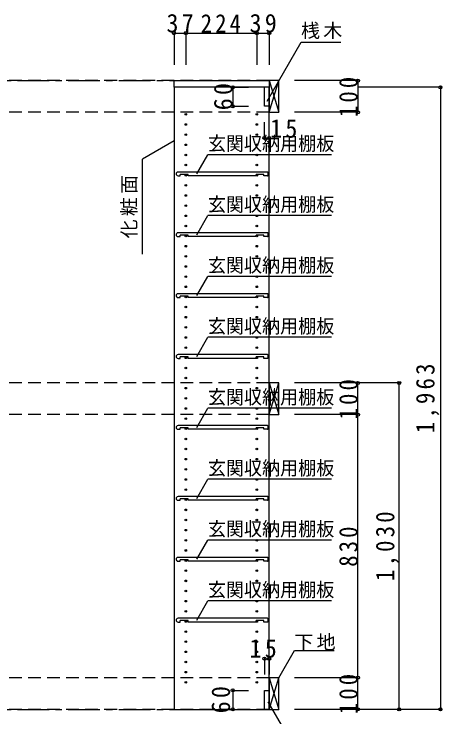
# Model space of a CAD drawing. Units: millimetres, scale not verified. Extents: x -3922 to 3878, y -2932 to 2722.
# Drawn here: x 1059 to 2408, y -1735 to 483 of the extents above; entities that cross this region are included whole.
import ezdxf
from ezdxf.enums import TextEntityAlignment as Align

# ---------------------------------------------------------------- set-up
doc = ezdxf.new("R2010")
doc.units = ezdxf.units.MM
doc.header["$LTSCALE"] = 20
doc.header["$PDMODE"] = 32
doc.header["$PDSIZE"] = 10
doc.linetypes.add('CHAIN1', pattern=[8, 5, -1, 1, -1])
doc.linetypes.add('DASHED2', pattern=[3, 2, -1])
for name, color, linetype in [('0-2_本体', 2, 'Continuous'), ('0-4_可動棚', 2, 'Continuous'), ('0-5', 4, 'Continuous'), ('0-7_桟木・巾木', 2, 'Continuous'), ('0-8_引き出し', 3, 'Continuous'), ('0-A_文字', 7, 'Continuous'), ('0-B_寸法', 7, 'Continuous')]:
    doc.layers.add(name, color=color, linetype=linetype)
doc.styles.add('ＭＳ ゴシック', font='')
doc.styles.get('ＭＳ ゴシック').set_extended_font_data('MS Gothic')

msp = doc.modelspace()

# ---------------------------------------------------------------- linework, layer by layer
at = {"layer": '0-2_本体'}
for p, q in [((1563.33, 272.73), (1863.33, 272.73)), ((1863.33, 272.73), (1863.33, 251.73))]:
    msp.add_line(p, q, dxfattribs=at)
msp.add_lwpolyline([(1863.33, 251.73), (1563.33, 251.73), (1563.33, 272.73)], dxfattribs=at)
at = {"layer": '0-4_可動棚'}
for p, q in [((1858.33, -15.57), (1575.83, -15.57)), ((1859.83, -26.07), (1859.83, -17.07)), ((1575.83, -27.57), (1582.83, -27.57)), ((1582.83, -27.57), (1582.83, -23.27)), ((1607.83, -23.27), (1582.83, -23.27)), ((1607.83, -27.57), (1607.83, -23.27)), ((1821.83, -27.57), (1607.83, -27.57)), ((1821.83, -27.57), (1821.83, -23.27)), ((1858.33, -27.57), (1846.83, -27.57)), ((1858.33, -207.57), (1575.83, -207.57)), ((1575.83, -219.57), (1582.83, -219.57)), ((1582.83, -219.57), (1582.83, -215.27)), ((1607.83, -215.27), (1582.83, -215.27)), ((1607.83, -219.57), (1607.83, -215.27)), ((1821.83, -219.57), (1607.83, -219.57)), ((1821.83, -219.57), (1821.83, -215.27)), ((1858.33, -219.57), (1846.83, -219.57)), ((1859.83, -218.07), (1859.83, -209.07)), ((1858.33, -399.57), (1575.83, -399.57)), ((1575.83, -411.57), (1582.83, -411.57)), ((1582.83, -411.57), (1582.83, -407.27)), ((1607.83, -407.27), (1582.83, -407.27)), ((1607.83, -411.57), (1607.83, -407.27)), ((1821.83, -411.57), (1607.83, -411.57)), ((1821.83, -411.57), (1821.83, -407.27)), ((1858.33, -411.57), (1846.83, -411.57)), ((1859.83, -410.07), (1859.83, -401.07)), ((1858.33, -591.57), (1575.83, -591.57)), ((1859.83, -602.07), (1859.83, -593.07)), ((1575.83, -603.57), (1582.83, -603.57)), ((1582.83, -603.57), (1582.83, -599.27)), ((1607.83, -599.27), (1582.83, -599.27)), ((1607.83, -603.57), (1607.83, -599.27)), ((1821.83, -603.57), (1607.83, -603.57)), ((1821.83, -603.57), (1821.83, -599.27)), ((1858.33, -603.57), (1846.83, -603.57)), ((1858.33, -815.57), (1575.83, -815.57)), ((1859.83, -826.07), (1859.83, -817.07)), ((1575.83, -827.57), (1582.83, -827.57)), ((1582.83, -827.57), (1582.83, -823.27)), ((1607.83, -823.27), (1582.83, -823.27)), ((1607.83, -827.57), (1607.83, -823.27)), ((1821.83, -827.57), (1607.83, -827.57)), ((1821.83, -827.57), (1821.83, -823.27)), ((1858.33, -827.57), (1846.83, -827.57)), ((1858.33, -1039.57), (1575.83, -1039.57)), ((1859.83, -1050.07), (1859.83, -1041.07)), ((1575.83, -1051.57), (1582.83, -1051.57)), ((1582.83, -1051.57), (1582.83, -1047.27)), ((1607.83, -1047.27), (1582.83, -1047.27)), ((1607.83, -1051.57), (1607.83, -1047.27)), ((1821.83, -1051.57), (1607.83, -1051.57)), ((1821.83, -1051.57), (1821.83, -1047.27)), ((1858.33, -1051.57), (1846.83, -1051.57)), ((1858.33, -1231.57), (1575.83, -1231.57)), ((1582.83, -1243.57), (1582.83, -1239.27)), ((1607.83, -1239.27), (1582.83, -1239.27)), ((1607.83, -1243.57), (1607.83, -1239.27)), ((1821.83, -1243.57), (1821.83, -1239.27)), ((1859.83, -1242.07), (1859.83, -1233.07)), ((1575.83, -1243.57), (1582.83, -1243.57)), ((1821.83, -1243.57), (1607.83, -1243.57)), ((1858.33, -1243.57), (1846.83, -1243.57)), ((1858.33, -1423.57), (1575.83, -1423.57)), ((1575.83, -1435.57), (1582.83, -1435.57)), ((1582.83, -1435.57), (1582.83, -1431.27)), ((1607.83, -1431.27), (1582.83, -1431.27)), ((1607.83, -1435.57), (1607.83, -1431.27)), ((1821.83, -1435.57), (1607.83, -1435.57)), ((1821.83, -1435.57), (1821.83, -1431.27)), ((1858.33, -1435.57), (1846.83, -1435.57)), ((1859.83, -1434.07), (1859.83, -1425.07))]:
    msp.add_line(p, q, dxfattribs=at)
for points in [[(1846.83, -27.57), (1846.83, -23.27), (1821.83, -23.27)], [(1846.83, -219.57), (1846.83, -215.27), (1821.83, -215.27)], [(1846.83, -411.57), (1846.83, -407.27), (1821.83, -407.27)], [(1846.83, -603.57), (1846.83, -599.27), (1821.83, -599.27)], [(1846.83, -827.57), (1846.83, -823.27), (1821.83, -823.27)], [(1846.83, -1051.57), (1846.83, -1047.27), (1821.83, -1047.27)], [(1846.83, -1243.57), (1846.83, -1239.27), (1821.83, -1239.27)], [(1846.83, -1435.57), (1846.83, -1431.27), (1821.83, -1431.27)]]:
    msp.add_lwpolyline(points, dxfattribs=at)
for centre, radius, start, end in [((1575.83, -21.57), 6, 90, 180), ((1575.83, -21.57), 6, 180, 270), ((1858.33, -17.07), 1.5, 0, 90), ((1858.33, -26.07), 1.5, 270, 0), ((1575.83, -213.57), 6, 90, 180), ((1575.83, -213.57), 6, 180, 270), ((1858.33, -209.07), 1.5, 0, 90), ((1858.33, -218.07), 1.5, 270, 0), ((1575.83, -405.57), 6, 90, 180), ((1575.83, -405.57), 6, 180, 270), ((1858.33, -401.07), 1.5, 0, 90), ((1858.33, -410.07), 1.5, 270, 0), ((1575.83, -597.57), 6, 90, 180), ((1575.83, -597.57), 6, 180, 270), ((1858.33, -593.07), 1.5, 0, 90), ((1858.33, -602.07), 1.5, 270, 0), ((1575.83, -821.57), 6, 90, 180), ((1858.33, -817.07), 1.5, 0, 90), ((1575.83, -821.57), 6, 180, 270), ((1858.33, -826.07), 1.5, 270, 0), ((1575.83, -1045.57), 6, 90, 180), ((1858.33, -1041.07), 1.5, 0, 90), ((1575.83, -1045.57), 6, 180, 270), ((1858.33, -1050.07), 1.5, 270, 0), ((1575.83, -1237.57), 6, 90, 180), ((1575.83, -1237.57), 6, 180, 270), ((1858.33, -1233.07), 1.5, 0, 90), ((1858.33, -1242.07), 1.5, 270, 0), ((1575.83, -1429.57), 6, 90, 180), ((1575.83, -1429.57), 6, 180, 270), ((1858.33, -1425.07), 1.5, 0, 90), ((1858.33, -1434.07), 1.5, 270, 0)]:
    msp.add_arc(centre, radius, start, end, dxfattribs=at)
at = {"layer": '0-5', "color": 3}
msp.add_lwpolyline([(1563.33, -1711.27), (1863.33, -1711.27), (1863.33, 251.73), (1563.33, 251.73)], close=True, dxfattribs=at)
at = {"layer": '0-5'}
for centre in [(1600.33, 166.23), (1824.33, 166.23), (1600.33, 134.23), (1824.33, 134.23), (1600.33, 102.23), (1824.33, 102.23), (1600.33, 70.23), (1824.33, 70.23), (1600.33, 38.23), (1824.33, 38.23), (1600.33, 6.23), (1824.33, 6.23), (1600.33, -25.77), (1824.33, -25.77), (1600.33, -57.77), (1824.33, -57.77), (1600.33, -89.77), (1824.33, -89.77), (1600.33, -121.77), (1824.33, -121.77), (1600.33, -153.77), (1824.33, -153.77), (1600.33, -185.77), (1824.33, -185.77), (1600.33, -217.77), (1824.33, -217.77), (1600.33, -249.77), (1824.33, -249.77), (1600.33, -281.77), (1824.33, -281.77), (1600.33, -313.77), (1824.33, -313.77), (1600.33, -345.77), (1824.33, -345.77), (1600.33, -377.77), (1824.33, -377.77), (1600.33, -409.77), (1824.33, -409.77), (1600.33, -441.77), (1824.33, -441.77), (1600.33, -473.77), (1824.33, -473.77), (1600.33, -505.77), (1824.33, -505.77), (1600.33, -537.77), (1824.33, -537.77), (1600.33, -569.77), (1824.33, -569.77), (1600.33, -601.77), (1824.33, -601.77), (1600.33, -633.77), (1824.33, -633.77), (1600.33, -665.77), (1824.33, -665.77), (1600.33, -697.77), (1824.33, -697.77), (1600.33, -729.77), (1824.33, -729.77), (1600.33, -761.77), (1824.33, -761.77), (1600.33, -793.77), (1824.33, -793.77), (1600.33, -825.77), (1824.33, -825.77), (1600.33, -857.77), (1824.33, -857.77), (1600.33, -889.77), (1824.33, -889.77), (1600.33, -921.77), (1824.33, -921.77), (1600.33, -953.77), (1824.33, -953.77), (1600.33, -985.77), (1824.33, -985.77), (1600.33, -1017.77), (1824.33, -1017.77), (1600.33, -1049.77), (1824.33, -1049.77), (1600.33, -1081.77), (1824.33, -1081.77), (1600.33, -1113.77), (1824.33, -1113.77), (1600.33, -1145.77), (1824.33, -1145.77), (1600.33, -1177.77), (1824.33, -1177.77), (1600.33, -1209.77), (1824.33, -1209.77), (1600.33, -1241.77), (1824.33, -1241.77), (1600.33, -1273.77), (1824.33, -1273.77), (1600.33, -1305.77), (1824.33, -1305.77), (1600.33, -1337.77), (1824.33, -1337.77), (1600.33, -1369.77), (1824.33, -1369.77), (1600.33, -1401.77), (1824.33, -1401.77), (1600.33, -1433.77), (1824.33, -1433.77), (1600.33, -1465.77), (1824.33, -1465.77), (1600.33, -1497.77), (1824.33, -1497.77), (1600.33, -1529.77), (1824.33, -1529.77), (1600.33, -1561.77), (1824.33, -1561.77), (1600.33, -1593.77), (1824.33, -1593.77), (1600.33, -1625.77), (1824.33, -1625.77)]:
    msp.add_circle(centre, 2.5, dxfattribs=at)
at = {"layer": '0-7_桟木・巾木'}
for p, q in [((1863.33, 251.73), (1848.33, 251.73)), ((1848.33, 191.73), (1848.33, 251.73)), ((1863.33, 251.73), (1863.33, 191.73)), ((1848.33, -1651.27), (1863.33, -1651.27)), ((1863.33, -1651.27), (1863.33, -1711.27))]:
    msp.add_line(p, q, dxfattribs=at)
for points in [[(1863.33, 191.73), (1851.84, 191.73), (1848.33, 191.73)], [(1863.33, -1711.27), (1848.33, -1711.27), (1848.33, -1651.27)]]:
    msp.add_lwpolyline(points, dxfattribs=at)
at = {"layer": '0-8_引き出し'}
for p, q in [((1863.33, 272.73), (1863.33, 172.73)), ((1893.33, 272.73), (1863.33, 272.73)), ((1893.33, 172.73), (1893.33, 272.73)), ((1863.33, 172.73), (1893.33, 172.73)), ((1863.33, -681.27), (1863.33, -781.27)), ((1893.33, -681.27), (1863.33, -681.27)), ((1893.33, -781.27), (1893.33, -681.27)), ((1863.33, -781.27), (1893.33, -781.27)), ((1863.33, -1611.27), (1863.33, -1711.27)), ((1893.33, -1611.27), (1863.33, -1611.27)), ((1893.33, -1711.27), (1893.33, -1611.27)), ((1863.33, -1711.27), (1893.33, -1711.27))]:
    msp.add_line(p, q, dxfattribs=at)
at = {"layer": '0-8_引き出し', "color": 7}
for p, q in [((1863.33, 172.73), (1893.33, 272.73)), ((1863.33, 272.73), (1893.33, 172.73)), ((1863.33, -781.27), (1893.33, -681.27)), ((1863.33, -681.27), (1893.33, -781.27)), ((1863.33, -1711.27), (1893.33, -1611.27)), ((1863.33, -1611.27), (1893.33, -1711.27))]:
    msp.add_line(p, q, dxfattribs=at)
at = {"layer": '0-A_文字'}
for p, q in [((1856.66, 208.2), (1963.74, 393.67)), ((1963.74, 393.67), (2089.77, 393.67)), ((1563.33, 82.66), (1463.33, 24.93)), ((1463.33, -275.07), (1463.33, 24.93)), ((1634.83, -21.57), (1669.85, 39.09)), ((2059.85, 39.09), (1669.85, 39.09)), ((1634.83, -213.57), (1669.85, -152.91)), ((2059.85, -152.91), (1669.85, -152.91)), ((1634.83, -405.57), (1669.85, -344.91)), ((2059.85, -344.91), (1669.85, -344.91)), ((1634.83, -597.57), (1669.85, -536.91)), ((2059.85, -536.91), (1669.85, -536.91)), ((1634.83, -821.57), (1669.85, -760.91)), ((2059.85, -760.91), (1669.85, -760.91)), ((1634.83, -1045.57), (1669.85, -984.91)), ((2059.85, -984.91), (1669.85, -984.91)), ((1634.83, -1237.57), (1669.85, -1176.91)), ((2059.85, -1176.91), (1669.85, -1176.91)), ((1634.83, -1429.57), (1669.85, -1368.91)), ((2059.85, -1368.91), (1669.85, -1368.91)), ((1893.33, -1611.27), (1942.75, -1525.68)), ((1942.75, -1525.68), (2068.78, -1525.68))]:
    msp.add_line(p, q, dxfattribs=at)
at = {"layer": '0-A_文字', "linetype": 'CHAIN1'}
for p, q in [((-2130.67, 272.73), (1863.33, 272.73)), ((-2130.67, -1711.27), (1863.33, -1711.27))]:
    msp.add_line(p, q, dxfattribs=at)
at = {"layer": '0-A_文字'}
msp.add_lwpolyline([(1859.52, -1687.54), (1966.61, -1873.01), (2092.63, -1873.01)], dxfattribs=at)
at = {"layer": '0-B_寸法', "color": 4}
for p, q in [((1563.33, 422.73), (1863.33, 422.73)), ((1563.33, 422.73), (1563.33, 322.73)), ((1600.33, 422.73), (1600.33, 322.73)), ((1824.33, 422.73), (1824.33, 322.73)), ((1863.33, 422.73), (1863.33, 322.73)), ((2143.33, 272.73), (1943.33, 272.73)), ((2143.33, 272.73), (2143.33, 172.73)), ((1748.33, 251.73), (1748.33, 191.73)), ((1748.33, 251.73), (1798.33, 251.73)), ((2403.33, 251.73), (2143.33, 251.73)), ((2403.33, 251.73), (2403.33, -1711.27)), ((1748.33, 191.73), (1798.33, 191.73)), ((2143.33, 172.73), (1943.33, 172.73)), ((1848.33, 91.73), (1848.33, 141.73)), ((1863.33, 91.73), (1863.33, 141.73)), ((1848.33, 91.73), (1863.33, 91.73)), ((2273.33, -681.27), (1943.33, -681.27)), ((2143.33, -781.27), (2143.33, -681.27)), ((2273.33, -1711.27), (2273.33, -681.27)), ((2143.33, -781.27), (1943.33, -781.27)), ((2143.33, -1611.27), (2143.33, -781.27)), ((1848.33, -1551.27), (1863.33, -1551.27)), ((1848.33, -1551.27), (1848.33, -1601.27)), ((1863.33, -1551.27), (1863.33, -1601.27)), ((2143.33, -1611.27), (1943.33, -1611.27)), ((2143.33, -1711.27), (2143.33, -1611.27)), ((1748.33, -1651.27), (1748.33, -1711.27)), ((1748.33, -1651.27), (1798.33, -1651.27)), ((1748.33, -1711.27), (1798.33, -1711.27)), ((2403.33, -1711.27), (1943.33, -1711.27))]:
    msp.add_line(p, q, dxfattribs=at)
at = {"layer": '0-B_寸法', "color": 4, "linetype": 'DASHED2'}
for p, q in [((1863.33, 272.73), (-2130.67, 272.73)), ((1863.33, 172.73), (-2130.67, 172.73)), ((1863.33, -681.27), (-2130.67, -681.27)), ((1863.33, -781.27), (-2130.67, -781.27)), ((1863.33, -1611.27), (-2130.67, -1611.27)), ((1863.33, -1711.27), (-2130.67, -1711.27))]:
    msp.add_line(p, q, dxfattribs=at)
at = {"layer": '0-B_寸法'}
for p in [(1563.33, 422.73), (1600.33, 422.73), (1824.33, 422.73), (1863.33, 422.73), (2143.33, 272.73), (1748.33, 251.73), (2403.33, 251.73), (1748.33, 191.73), (2143.33, 172.73), (1848.33, 91.73), (1863.33, 91.73), (2143.33, -681.27), (2273.33, -681.27), (2143.33, -781.27), (1848.33, -1551.27), (1863.33, -1551.27), (2143.33, -1611.27), (1748.33, -1651.27), (1748.33, -1711.27), (2143.33, -1711.27), (2273.33, -1711.27), (2403.33, -1711.27)]:
    msp.add_point(p, dxfattribs=at)

# ---------------------------------------------------------------- texts
at = {"layer": '0-A_文字', "style": 'ＭＳ ゴシック', "width": 0.95}
for p in [(1669.85, 39.09), (1669.85, -152.91), (1669.85, -344.91), (1669.85, -536.91), (1669.85, -760.91), (1669.85, -984.91), (1669.85, -1176.91), (1669.85, -1368.91)]:
    msp.add_text('玄関収納用棚板', height=43.99, dxfattribs=at).set_placement(p, align=Align.BOTTOM_LEFT)
at = {"layer": '0-A_文字', "char_height": 43.99, "attachment_point": 7, "style": 'ＭＳ ゴシック'}
for s, insert in [('\\T1.17;桟木', (1963.74, 403.88)), ('\\T1.17;下地', (1942.75, -1525.68))]:
    msp.add_mtext(s, dxfattribs=dict(at, insert=insert))
at = {"layer": '0-A_文字', "insert": (1448.33, -225.07), "char_height": 43.99, "attachment_point": 7, "rotation": 90, "style": 'ＭＳ ゴシック'}
msp.add_mtext('\\T1.17;化粧面', dxfattribs=at)
at = {"layer": '0-B_寸法', "char_height": 58.65, "attachment_point": 7, "style": 'ＭＳ ゴシック'}
for s, insert in [('\\T1.27;\\W0.95;37', (1539.33, 423.94)), ('\\T1.27;\\W0.9;224', (1647.33, 423.94)), ('\\T1.27;\\W0.95;39', (1801.33, 423.94)), ('\\T1.27;\\W0.95;15', (1866.23, 91.73)), ('\\T1.27;\\W0.95;15', (1801.32, -1548.8))]:
    msp.add_mtext(s, dxfattribs=dict(at, insert=insert))
at = {"layer": '0-B_寸法', "char_height": 58.65, "attachment_point": 7, "rotation": 90, "style": 'ＭＳ ゴシック'}
for s, insert in [('\\T1.27;\\W0.9;100', (2143.33, 157.73)), ('\\T1.27;\\W0.95;60', (1748.33, 179.23)), ('\\T1.28;\\W0.9;1,963', (2400.01, -839.77)), ('\\T1.27;\\W0.9;100', (2143.33, -796.27)), ('\\T1.28;\\W0.9;1,030', (2273.33, -1306.27)), ('\\T1.27;\\W0.9;830', (2143.33, -1261.27)), ('\\T1.27;\\W0.9;100', (2143.33, -1726.27)), ('\\T1.27;\\W0.95;60', (1740.72, -1723.77))]:
    msp.add_mtext(s, dxfattribs=dict(at, insert=insert))

doc.saveas('drawing.dxf')
